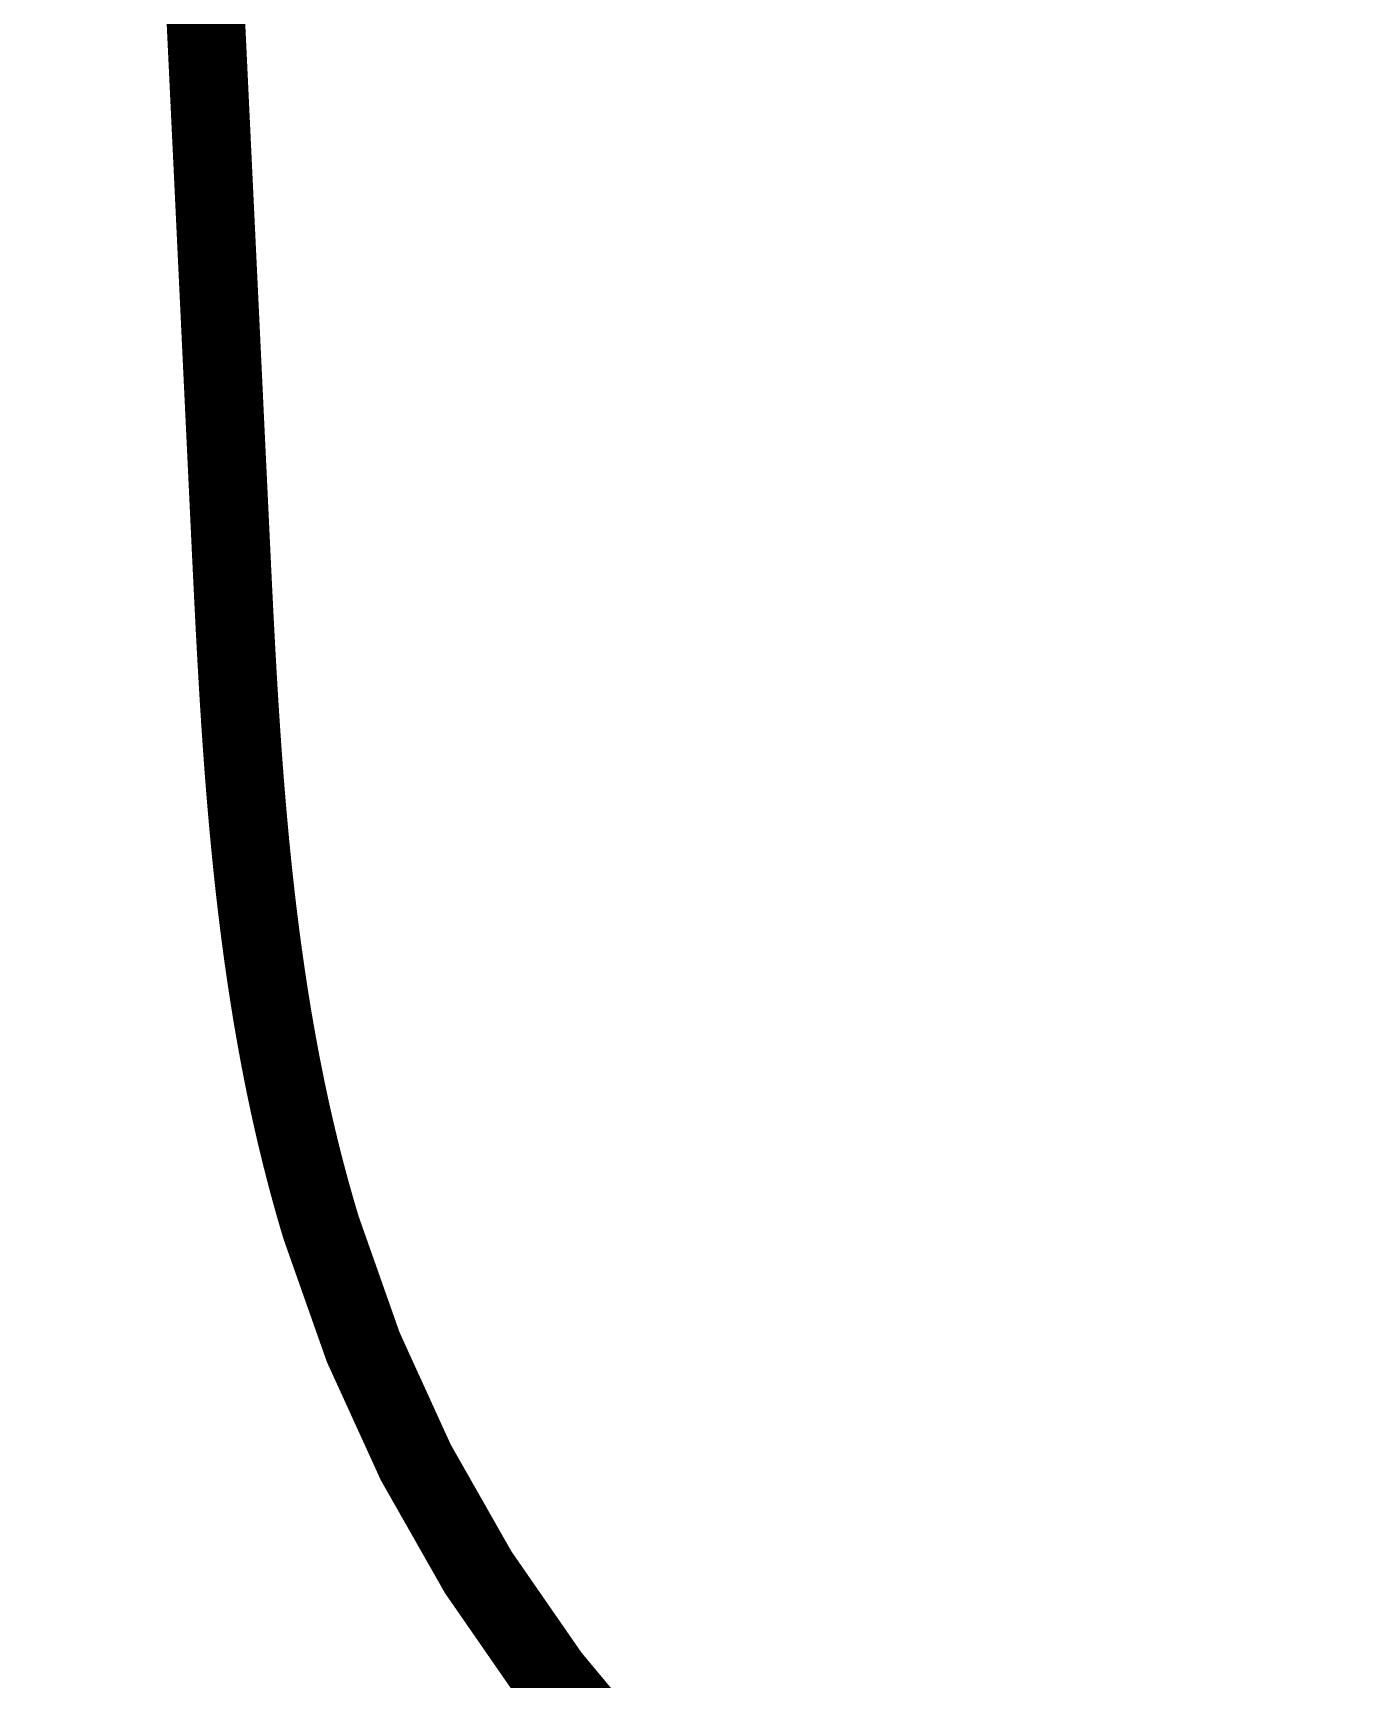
# Model space of a CAD drawing. Header units: millimetres. Extents: x 35362846 to 35427064, y 2977703 to 3025069.
# Drawn here: x 35376536 to 35379078, y 3005714 to 3008861 of the extents above; entities that cross this region are included whole.
import ezdxf

# ---------------------------------------------------------------- set-up
doc = ezdxf.new("R2010")
doc.units = ezdxf.units.MM
doc.layers.add('zhix', color=7, linetype='Continuous', lineweight=100)

msp = doc.modelspace()

# ---------------------------------------------------------------- linework, layer by layer
at = {"color": 7, "lineweight": 30, "const_width": 1}
for points in [[(35384474.97781259, 3005479.400141709, 4.560630924939711e-05), (35384441.94426532, 3005730.044451149, 4.256660725978185e-05), (35384406.50429408, 3005998.581913861, 5.504028418604904e-06), (35384370.26961709, 3006272.937711339, -3.300140696723477e-06), (35384314.3213082, 3006696.547970137, -0.004653984716885735), (35384299.14080792, 3006820.359900009, -0.001802435216274889), (35384264.20924921, 3007139.30415793, -0.001802435216274889)], [(35384474.97781259, 3005479.400141709, 4.560630924939711e-05), (35384441.94426532, 3005730.044451149, 4.256660725978185e-05), (35384406.50429408, 3005998.581913861, 5.504028418604904e-06), (35384370.26961709, 3006272.937711339, -3.300140696723477e-06), (35384314.3213082, 3006696.547970137, -0.004653984716885735), (35384299.14080792, 3006820.359900009, -0.001802435216274889), (35384264.20924921, 3007139.30415793, -0.001802435216274889)], [(35384534.46412522, 3005487.234591839, 4.560630924930128e-05), (35384501.42914777, 3005737.889752953, 4.256660725960064e-05), (35384465.98783915, 3006006.437349323, 5.504028418596952e-06), (35384429.7529892, 3006280.794456396, -3.300140696500546e-06), (35384373.80479459, 3006704.403849889, -0.004653984716825709), (35384358.76022274, 3006827.107149589, -0.001802435216270909), (35384323.87575996, 3007145.621395892, -0.001802435216270909)], [(35384534.46412522, 3005487.234591839, 4.560630924930128e-05), (35384501.42914777, 3005737.889752953, 4.256660725960064e-05), (35384465.98783915, 3006006.437349323, 5.504028418596952e-06), (35384429.7529892, 3006280.794456396, -3.300140696500546e-06), (35384373.80479459, 3006704.403849889, -0.004653984716825709), (35384358.76022274, 3006827.107149589, -0.001802435216270909), (35384323.87575996, 3007145.621395892, -0.001802435216270909)]]:
    msp.add_lwpolyline(points, format="xyb", dxfattribs=at)
at = {"layer": 'zhix', "color": 5, "const_width": 150, "flags": 128}
msp.add_lwpolyline([(35377678.70015067, 3005534.303153605, -0.1114123159041343), (35377086.57395802, 3006576.499939714), (35377086.42870998, 3006576.978504955), (35377086.13854793, 3006577.935482479), (35377085.84873683, 3006578.892566336), (35377085.55927642, 3006579.84975632), (35377085.27016652, 3006580.807052223), (35377084.98140686, 3006581.764453837), (35377084.69299725, 3006582.721960956), (35377084.40493746, 3006583.679573375), (35377084.11722726, 3006584.637290885), (35377083.82986643, 3006585.595113283), (35377083.54285476, 3006586.55304036), (35377083.25619201, 3006587.511071913), (35377082.96987796, 3006588.469207736), (35377082.6839124, 3006589.427447624), (35377082.39829508, 3006590.385791372), (35377082.11302581, 3006591.344238777), (35377081.82810433, 3006592.302789634), (35377081.54353046, 3006593.261443739), (35377081.25930393, 3006594.220200889), (35377080.97542455, 3006595.17906088), (35377080.69189207, 3006596.138023511), (35377080.40870629, 3006597.097088576), (35377080.12586697, 3006598.056255875), (35377079.84337389, 3006599.015525205), (35377079.56122682, 3006599.974896364), (35377079.27942554, 3006600.934369151), (35377078.99796984, 3006601.893943365), (35377078.71685946, 3006602.853618803), (35377078.4360942, 3006603.813395265), (35377078.15567383, 3006604.773272551), (35377077.87559812, 3006605.733250461), (35377077.59586685, 3006606.693328794), (35377077.31647979, 3006607.65350735), (35377077.03743672, 3006608.613785931), (35377076.75873741, 3006609.574164337), (35377076.48038162, 3006610.534642368), (35377076.20236915, 3006611.495219826), (35377075.92469976, 3006612.455896514), (35377075.64737322, 3006613.416672232), (35377075.37038931, 3006614.377546782), (35377075.0937478, 3006615.338519968), (35377074.81744847, 3006616.299591592), (35377074.54149108, 3006617.260761456), (35377074.26587541, 3006618.222029365), (35377073.99060123, 3006619.18339512), (35377073.71566831, 3006620.144858527), (35377073.44107644, 3006621.10641939), (35377073.16682538, 3006622.06807751), (35377072.89291489, 3006623.029832695), (35377072.61934476, 3006623.991684749), (35377072.34611475, 3006624.953633477), (35377072.07322465, 3006625.915678683), (35377071.80067421, 3006626.877820174), (35377071.52846321, 3006627.840057755), (35377071.25659144, 3006628.802391233), (35377070.98505864, 3006629.764820414), (35377070.71386459, 3006630.727345104), (35377070.44300908, 3006631.689965112), (35377070.17249186, 3006632.652680242), (35377069.9023127, 3006633.615490304), (35377069.63247139, 3006634.578395105), (35377069.36296768, 3006635.541394452), (35377069.09380136, 3006636.504488154), (35377068.82497218, 3006637.467676021), (35377068.55647994, 3006638.430957858), (35377068.28832437, 3006639.394333478), (35377068.02050528, 3006640.357802689), (35377067.75302241, 3006641.321365299), (35377067.48587554, 3006642.28502112), (35377067.21906444, 3006643.24876996), (35377066.95258888, 3006644.212611631), (35377066.68644863, 3006645.176545943), (35377066.42064346, 3006646.140572707), (35377066.15517315, 3006647.104691734), (35377065.89003743, 3006648.068902836), (35377065.62523612, 3006649.033205823), (35377065.36076896, 3006649.997600509), (35377065.09663572, 3006650.962086705), (35377064.83283617, 3006651.926664223), (35377064.56937008, 3006652.891332877), (35377064.30623724, 3006653.85609248), (35377064.04343738, 3006654.820942843), (35377063.78097028, 3006655.785883782), (35377063.51883573, 3006656.750915111), (35377063.25703347, 3006657.716036642), (35377062.99556328, 3006658.681248189), (35377062.73442494, 3006659.646549569), (35377062.4736182, 3006660.611940595), (35377062.21314283, 3006661.577421083), (35377061.9529986, 3006662.542990847), (35377061.69318528, 3006663.508649705), (35377061.43370264, 3006664.47439747), (35377061.17455043, 3006665.44023396), (35377060.91572843, 3006666.406158991), (35377060.65723642, 3006667.372172379), (35377060.39907414, 3006668.338273941), (35377060.14124137, 3006669.304463495), (35377059.88373788, 3006670.270740858), (35377059.62656343, 3006671.237105847), (35377059.36971779, 3006672.203558281), (35377059.11320072, 3006673.170097977), (35377058.85701199, 3006674.136724754), (35377058.60115138, 3006675.103438431), (35377058.34561863, 3006676.070238827), (35377058.09041352, 3006677.03712576), (35377057.83553581, 3006678.004099051), (35377057.58098527, 3006678.971158519), (35377057.32676168, 3006679.938303984), (35377057.07286477, 3006680.905535267), (35377056.81929434, 3006681.872852187), (35377056.56605013, 3006682.840254567), (35377056.31313192, 3006683.807742225), (35377056.06053948, 3006684.775314984), (35377055.80827255, 3006685.742972666), (35377055.55633091, 3006686.710715092), (35377055.30471433, 3006687.678542085), (35377055.05342258, 3006688.646453466), (35377054.8024554, 3006689.614449058), (35377054.55181257, 3006690.582528684), (35377054.30149385, 3006691.550692167), (35377054.051499, 3006692.51893933), (35377053.8018278, 3006693.487269997), (35377053.55248, 3006694.455683992), (35377053.30345537, 3006695.424181138), (35377053.05475367, 3006696.392761261), (35377052.80637466, 3006697.361424185), (35377052.55831811, 3006698.330169734), (35377052.31058379, 3006699.298997734), (35377052.06317144, 3006700.26790801), (35377051.81608084, 3006701.236900388), (35377051.56931176, 3006702.205974692), (35377051.32286394, 3006703.175130752), (35377051.07673717, 3006704.144368391), (35377050.83093119, 3006705.113687437), (35377050.58544578, 3006706.083087716), (35377050.34028069, 3006707.052569056), (35377050.09543569, 3006708.022131284), (35377049.85091053, 3006708.991774229), (35377049.60670498, 3006709.961497716), (35377049.36281881, 3006710.931301576), (35377049.11925177, 3006711.901185635), (35377048.87600363, 3006712.871149724), (35377048.63307415, 3006713.84119367), (35377048.39046309, 3006714.811317304), (35377048.14817021, 3006715.781520454), (35377047.90619528, 3006716.75180295), (35377047.66453805, 3006717.722164622), (35377047.42319828, 3006718.6926053), (35377047.18217575, 3006719.663124815), (35377046.9414702, 3006720.633722996), (35377046.7010814, 3006721.604399676), (35377046.46100911, 3006722.575154685), (35377046.2212531, 3006723.545987855), (35377045.98181312, 3006724.516899018), (35377045.74268892, 3006725.487888004), (35377045.50388028, 3006726.458954647), (35377045.26538696, 3006727.430098779), (35377045.02720871, 3006728.401320233), (35377044.78934529, 3006729.372618841), (35377044.55179647, 3006730.343994437), (35377044.314562, 3006731.315446854), (35377044.07764164, 3006732.286975926), (35377043.84103516, 3006733.258581486), (35377043.60474233, 3006734.230263369), (35377043.36876287, 3006735.20202141), (35377043.13309657, 3006736.173855442), (35377042.89774318, 3006737.145765302), (35377042.66270248, 3006738.117750823), (35377042.42797419, 3006739.089811842), (35377042.1935581, 3006740.061948194), (35377041.95945396, 3006741.034159715), (35377041.72566152, 3006742.006446241), (35377041.49218055, 3006742.978807608), (35377041.25901081, 3006743.951243654), (35377041.02615205, 3006744.923754215), (35377040.79360405, 3006745.896339128), (35377040.56136653, 3006746.868998231), (35377040.32943928, 3006747.841731361), (35377040.09782205, 3006748.814538356), (35377039.86651459, 3006749.787419054), (35377039.63551667, 3006750.760373294), (35377039.40482805, 3006751.733400914), (35377039.17444848, 3006752.706501754), (35377038.94437771, 3006753.679675651), (35377038.71461551, 3006754.652922446), (35377038.48516164, 3006755.626241978), (35377038.25601584, 3006756.599634087), (35377038.0271779, 3006757.573098613), (35377037.79864755, 3006758.546635397), (35377037.57042454, 3006759.520244279), (35377037.34250866, 3006760.493925099), (35377037.11489964, 3006761.467677699), (35377036.88759725, 3006762.441501921), (35377036.66060124, 3006763.415397605), (35377036.43391137, 3006764.389364594), (35377036.20752741, 3006765.363402729), (35377035.98144908, 3006766.337511854), (35377035.75567618, 3006767.311691809), (35377035.53020843, 3006768.285942439), (35377035.30504561, 3006769.260263586), (35377035.08018748, 3006770.234655094), (35377034.85563377, 3006771.209116805), (35377034.63138426, 3006772.183648564), (35377034.4074387, 3006773.158250215), (35377034.18379685, 3006774.132921601), (35377033.96045845, 3006775.107662567), (35377033.73742327, 3006776.082472959), (35377033.51469106, 3006777.057352621), (35377033.29226158, 3006778.032301398), (35377033.07013458, 3006779.007319136), (35377032.84830982, 3006779.98240568), (35377032.62678705, 3006780.957560875), (35377032.40556604, 3006781.93278457), (35377032.18464652, 3006782.908076609), (35377031.96402827, 3006783.883436839), (35377031.74371104, 3006784.858865107), (35377031.52369457, 3006785.834361262), (35377031.30397863, 3006786.809925148), (35377031.08456296, 3006787.785556615), (35377030.86544733, 3006788.76125551), (35377030.64663149, 3006789.737021681), (35377030.4281152, 3006790.712854976), (35377030.2098982, 3006791.688755245), (35377029.99198025, 3006792.664722335), (35377029.77436112, 3006793.640756096), (35377029.55704054, 3006794.616856378), (35377029.34001828, 3006795.593023028), (35377029.12329409, 3006796.569255898), (35377028.90686772, 3006797.545554838), (35377028.69073893, 3006798.521919697), (35377028.47490747, 3006799.498350326), (35377028.2593731, 3006800.474846575), (35377028.04413556, 3006801.451408296), (35377027.82919461, 3006802.42803534), (35377027.61455002, 3006803.404727558), (35377027.40020151, 3006804.381484801), (35377027.18614887, 3006805.358306923), (35377026.97239183, 3006806.335193774), (35377026.75893014, 3006807.312145207), (35377026.54576357, 3006808.289161074), (35377026.33289187, 3006809.266241229), (35377026.12031478, 3006810.243385525), (35377025.90803207, 3006811.220593815), (35377025.69604348, 3006812.197865951), (35377025.48434875, 3006813.175201789), (35377025.27294767, 3006814.152601182), (35377025.06183996, 3006815.130063984), (35377024.8510254, 3006816.10759005), (35377024.64050376, 3006817.085179236), (35377024.43027471, 3006818.062831393), (35377024.22033805, 3006819.040546379), (35377024.01069354, 3006820.018324049), (35377023.80134093, 3006820.996164259), (35377023.59227996, 3006821.974066863), (35377023.38351039, 3006822.952031719), (35377023.17503197, 3006823.930058683), (35377022.96684445, 3006824.908147611), (35377022.7589476, 3006825.88629836), (35377022.55134115, 3006826.864510788), (35377022.34402484, 3006827.842784751), (35377022.13699846, 3006828.821120107), (35377021.93026174, 3006829.799516712), (35377021.72381442, 3006830.777974427), (35377021.51765627, 3006831.756493109), (35377021.31178704, 3006832.735072616), (35377021.10620647, 3006833.713712806), (35377020.90091431, 3006834.69241354), (35377020.69591033, 3006835.671174674), (35377020.49119426, 3006836.64999607), (35377020.28676587, 3006837.628877587), (35377020.08262489, 3006838.607819084), (35377019.87877109, 3006839.586820421), (35377019.6752042, 3006840.565881459), (35377019.47192398, 3006841.545002059), (35377019.2689302, 3006842.52418208), (35377019.06622259, 3006843.503421384), (35377018.86380088, 3006844.482719832), (35377018.66166487, 3006845.462077286), (35377018.45981427, 3006846.441493606), (35377018.25824884, 3006847.420968655), (35377018.05696834, 3006848.400502296), (35377017.85597251, 3006849.38009439), (35377017.65526111, 3006850.3597448), (35377017.45483387, 3006851.339453388), (35377017.25469057, 3006852.319220018), (35377017.05483093, 3006853.299044553), (35377016.85525471, 3006854.278926856), (35377016.65596167, 3006855.258866791), (35377016.45695155, 3006856.238864222), (35377016.2582241, 3006857.218919013), (35377016.05977906, 3006858.199031028), (35377015.8616162, 3006859.179200132), (35377015.66373526, 3006860.15942619), (35377015.46613598, 3006861.139709067), (35377015.26881812, 3006862.120048627), (35377015.07178143, 3006863.100444738), (35377014.87502564, 3006864.080897263), (35377014.67855051, 3006865.06140607), (35377014.4823558, 3006866.041971024), (35377014.28644126, 3006867.022591992), (35377014.09080662, 3006868.00326884), (35377013.89545164, 3006868.984001436), (35377013.70037606, 3006869.964789646), (35377013.50557964, 3006870.945633337), (35377013.31106211, 3006871.926532377), (35377013.11682324, 3006872.907486634), (35377012.92286277, 3006873.888495976), (35377012.72918045, 3006874.869560271), (35377012.53577601, 3006875.850679387), (35377012.34264922, 3006876.831853193), (35377012.14979982, 3006877.813081557), (35377011.95722757, 3006878.79436435), (35377011.7649322, 3006879.77570144), (35377011.57291347, 3006880.757092696), (35377011.38117111, 3006881.738537989), (35377011.18970488, 3006882.720037188), (35377010.99851453, 3006883.701590164), (35377010.80759981, 3006884.683196787), (35377010.61696047, 3006885.664856927), (35377010.42659623, 3006886.646570456), (35377010.23650686, 3006887.628337244), (35377010.0466921, 3006888.610157163), (35377009.85715172, 3006889.592030084), (35377009.66788543, 3006890.573955879), (35377009.478893, 3006891.555934421), (35377009.29017418, 3006892.53796558), (35377009.1017287, 3006893.52004923), (35377008.91355632, 3006894.502185242), (35377008.72565677, 3006895.484373491), (35377008.53802982, 3006896.466613849), (35377008.3506752, 3006897.448906189), (35377008.16359267, 3006898.431250385), (35377007.97678196, 3006899.41364631), (35377007.79024284, 3006900.396093838), (35377007.60397503, 3006901.378592845), (35377007.41797828, 3006902.361143202), (35377007.23225235, 3006903.343744786), (35377007.04679698, 3006904.326397472), (35377006.86161193, 3006905.309101133), (35377006.67669691, 3006906.291855647), (35377006.49205171, 3006907.274660887), (35377006.30767603, 3006908.257516729), (35377006.12356966, 3006909.240423049), (35377005.93973231, 3006910.223379725), (35377005.75616375, 3006911.206386631), (35377005.57286372, 3006912.189443645), (35377005.38983197, 3006913.172550642), (35377005.20706822, 3006914.155707501), (35377005.02457225, 3006915.138914098), (35377004.84234378, 3006916.12217031), (35377004.66038256, 3006917.105476015), (35377004.47868834, 3006918.088831092), (35377004.29726088, 3006919.072235418), (35377004.11609989, 3006920.05568887), (35377003.93520515, 3006921.039191329), (35377003.7545764, 3006922.022742672), (35377003.57421336, 3006923.006342778), (35377003.39411579, 3006923.989991527), (35377003.21428344, 3006924.973688798), (35377003.03471605, 3006925.957434469), (35377002.85541336, 3006926.941228422), (35377002.67637514, 3006927.925070536), (35377002.4976011, 3006928.90896069), (35377002.31909099, 3006929.892898767), (35377002.14084458, 3006930.876884645), (35377001.96286159, 3006931.860918207), (35377001.78514177, 3006932.844999332), (35377001.60768488, 3006933.829127903), (35377001.43049064, 3006934.813303799), (35377001.25355881, 3006935.797526905), (35377001.07688913, 3006936.7817971), (35377000.90048134, 3006937.766114268), (35377000.72433519, 3006938.75047829), (35377000.54845042, 3006939.734889049), (35377000.37282678, 3006940.719346428), (35377000.197464, 3006941.703850309), (35377000.02236185, 3006942.688400576), (35376999.84752005, 3006943.672997112), (35376999.67293835, 3006944.657639801), (35376999.49861649, 3006945.642328526), (35376999.32455423, 3006946.627063172), (35376999.15075129, 3006947.611843622), (35376998.97720744, 3006948.596669761), (35376998.80392241, 3006949.581541474), (35376998.63089593, 3006950.566458644), (35376998.45812776, 3006951.551421159), (35376998.28561764, 3006952.536428901), (35376998.11336531, 3006953.521481758), (35376997.94137052, 3006954.506579614), (35376997.76963301, 3006955.491722356), (35376997.59815253, 3006956.476909869), (35376997.4269288, 3006957.46214204), (35376997.25596158, 3006958.447418755), (35376997.08525062, 3006959.432739901), (35376996.91479564, 3006960.418105365), (35376996.74459641, 3006961.403515033), (35376996.57465266, 3006962.388968794), (35376996.40496413, 3006963.374466535), (35376996.23553056, 3006964.360008142), (35376996.0663517, 3006965.345593505), (35376995.89742728, 3006966.331222511), (35376995.72875707, 3006967.31689505), (35376995.56034078, 3006968.302611007), (35376995.39217818, 3006969.288370274), (35376995.224269, 3006970.27417274), (35376995.05661297, 3006971.260018291), (35376994.88920985, 3006972.24590682), (35376994.72205938, 3006973.231838214), (35376994.5551613, 3006974.217812364), (35376994.38851534, 3006975.203829159), (35376994.22212126, 3006976.18988849), (35376994.05597879, 3006977.175990247), (35376993.89008768, 3006978.162134321), (35376993.72444768, 3006979.148320602), (35376993.55905849, 3006980.134548982), (35376993.39391991, 3006981.120819351), (35376993.22903164, 3006982.107131601), (35376993.06439345, 3006983.093485624), (35376992.90000506, 3006984.07988131), (35376992.73586621, 3006985.066318554), (35376992.57197666, 3006986.052797246), (35376992.40833613, 3006987.039317278), (35376992.24494439, 3006988.025878544), (35376992.08180115, 3006989.012480936), (35376991.91890617, 3006989.999124347), (35376991.7562592, 3006990.985808671), (35376991.59385996, 3006991.9725338), (35376991.43170819, 3006992.959299629), (35376991.26980365, 3006993.946106051), (35376991.10814607, 3006994.93295296), (35376990.94673519, 3006995.91984025), (35376990.78557076, 3006996.906767816), (35376990.62465251, 3006997.893735552), (35376990.46398019, 3006998.880743353), (35376990.30355353, 3006999.867791114), (35376990.14337228, 3007000.854878731), (35376989.98343618, 3007001.842006097), (35376989.82374497, 3007002.82917311), (35376989.66429839, 3007003.816379665), (35376989.50509617, 3007004.803625658), (35376989.34613807, 3007005.790910985), (35376989.18742382, 3007006.778235542), (35376989.02895316, 3007007.765599227), (35376988.87072583, 3007008.753001934), (35376988.71274158, 3007009.740443563), (35376988.55500013, 3007010.727924009), (35376988.39750125, 3007011.715443172), (35376988.24024464, 3007012.703000946), (35376988.08323008, 3007013.690597231), (35376987.92645729, 3007014.678231924), (35376987.76992602, 3007015.665904924), (35376987.61363599, 3007016.653616128), (35376987.45758697, 3007017.641365436), (35376987.30177867, 3007018.629152746), (35376987.14621085, 3007019.616977958), (35376986.99088324, 3007020.604840969), (35376986.83579559, 3007021.59274168), (35376986.68094762, 3007022.580679989), (35376986.52633909, 3007023.568655798), (35376986.37196974, 3007024.556669005), (35376986.21783929, 3007025.54471951), (35376986.06394749, 3007026.532807214), (35376985.91029409, 3007027.520932017), (35376985.75687882, 3007028.509093821), (35376985.60370142, 3007029.497292525), (35376985.45076163, 3007030.48552803), (35376985.29805919, 3007031.47380024), (35376985.14559383, 3007032.462109053), (35376984.9933653, 3007033.450454372), (35376984.84137335, 3007034.4388361), (35376984.68961769, 3007035.427254138), (35376984.53809807, 3007036.415708387), (35376984.38681425, 3007037.40419875), (35376984.23576595, 3007038.392725132), (35376984.08495291, 3007039.381287432), (35376983.93437487, 3007040.369885556), (35376983.78403158, 3007041.358519405), (35376983.63392276, 3007042.347188884), (35376983.48404816, 3007043.335893895), (35376983.33440752, 3007044.324634343), (35376983.18500057, 3007045.313410132), (35376983.03582706, 3007046.302221164), (35376982.88688672, 3007047.291067346), (35376982.73817928, 3007048.27994858), (35376982.58970451, 3007049.268864772), (35376982.44146211, 3007050.257815828), (35376982.29345185, 3007051.24680165), (35376982.14567345, 3007052.235822146), (35376981.99812667, 3007053.22487722), (35376981.85081122, 3007054.213966778), (35376981.70372685, 3007055.203090726), (35376981.55687331, 3007056.19224897), (35376981.41025032, 3007057.181441416), (35376981.26385763, 3007058.170667969), (35376981.11769497, 3007059.159928538), (35376980.97176207, 3007060.149223028), (35376980.82605869, 3007061.138551346), (35376980.68058456, 3007062.1279134), (35376980.53533942, 3007063.117309096), (35376980.39032301, 3007064.106738343), (35376980.24553505, 3007065.096201048), (35376980.1009753, 3007066.085697118), (35376979.95664348, 3007067.075226462), (35376979.81253934, 3007068.064788987), (35376979.66866262, 3007069.054384604), (35376979.52501304, 3007070.044013218), (35376979.38159036, 3007071.033674741), (35376979.23839431, 3007072.02336908), (35376979.09542461, 3007073.013096145), (35376978.95268102, 3007074.002855845), (35376978.81016327, 3007074.992648088), (35376978.6678711, 3007075.982472787), (35376978.52580424, 3007076.972329849), (35376978.38396243, 3007077.962219185), (35376978.24234542, 3007078.952140706), (35376978.10095292, 3007079.942094321), (35376977.95978471, 3007080.932079941), (35376977.81884048, 3007081.922097478), (35376977.67812, 3007082.912146841), (35376977.537623, 3007083.902227942), (35376977.39734921, 3007084.892340693), (35376977.25729836, 3007085.882485004), (35376977.11747021, 3007086.872660788), (35376976.97786448, 3007087.862867957), (35376976.83848091, 3007088.853106421), (35376976.69931924, 3007089.843376094), (35376976.56037921, 3007090.833676889), (35376976.42166055, 3007091.824008717), (35376976.283163, 3007092.814371491), (35376976.1448863, 3007093.804765125), (35376976.00683018, 3007094.795189531), (35376975.86899439, 3007095.785644623), (35376975.73137864, 3007096.776130313), (35376975.5939827, 3007097.766646517), (35376975.45680627, 3007098.757193147), (35376975.31984913, 3007099.747770117), (35376975.18311097, 3007100.738377342), (35376975.04659157, 3007101.729014737), (35376974.91029064, 3007102.719682216), (35376974.77420793, 3007103.710379692), (35376974.63834316, 3007104.701107082), (35376974.50269608, 3007105.691864301), (35376974.36726642, 3007106.682651262), (35376974.23205392, 3007107.673467883), (35376974.09705832, 3007108.664314078), (35376973.96227934, 3007109.655189764), (35376973.82771674, 3007110.646094856), (35376973.69337024, 3007111.637029271), (35376973.55923958, 3007112.627992924), (35376973.4253245, 3007113.618985732), (35376973.29162472, 3007114.610007613), (35376973.15814, 3007115.601058482), (35376973.02487006, 3007116.592138256), (35376972.89181465, 3007117.583246854), (35376972.75897349, 3007118.574384192), (35376972.62634632, 3007119.565550187), (35376972.49393287, 3007120.556744758), (35376972.36173291, 3007121.547967822), (35376972.22974613, 3007122.539219297), (35376972.09797229, 3007123.530499102), (35376971.96641112, 3007124.521807155), (35376971.83506236, 3007125.513143374), (35376971.70392574, 3007126.504507679), (35376971.573001, 3007127.495899987), (35376971.44228788, 3007128.487320219), (35376971.31178612, 3007129.478768293), (35376971.18149543, 3007130.470244129), (35376971.05141557, 3007131.461747646), (35376970.92154626, 3007132.453278765), (35376970.79188724, 3007133.444837405), (35376970.66243826, 3007134.436423486), (35376970.53319903, 3007135.428036929), (35376970.40416931, 3007136.419677653), (35376970.27534882, 3007137.41134558), (35376970.14673729, 3007138.40304063), (35376970.01833448, 3007139.394762725), (35376969.8901401, 3007140.386511785), (35376969.76215391, 3007141.378287732), (35376969.63437562, 3007142.370090487), (35376969.50680497, 3007143.361919972), (35376969.3794417, 3007144.353776108), (35376969.25228556, 3007145.345658818), (35376969.12533626, 3007146.337568024), (35376968.99859355, 3007147.329503648), (35376968.87205716, 3007148.321465612), (35376968.74572683, 3007149.31345384), (35376968.61960229, 3007150.305468253), (35376968.49368327, 3007151.297508775), (35376968.36796952, 3007152.28957533), (35376968.24246076, 3007153.281667839), (35376968.11715673, 3007154.273786228), (35376967.99205716, 3007155.265930419), (35376967.8671618, 3007156.258100336), (35376967.74247037, 3007157.250295904), (35376967.61798262, 3007158.242517046), (35376967.49369826, 3007159.234763687), (35376967.36961704, 3007160.227035751), (35376967.24573871, 3007161.219333162), (35376967.12206298, 3007162.211655846), (35376966.99858959, 3007163.204003728), (35376966.87531827, 3007164.196376733), (35376966.75224878, 3007165.188774785), (35376966.62938082, 3007166.181197811), (35376966.50671415, 3007167.173645737), (35376966.3842485, 3007168.166118486), (35376966.26198358, 3007169.158615987), (35376966.13991917, 3007170.151138165), (35376966.01805496, 3007171.143684946), (35376965.89639071, 3007172.136256256), (35376965.77492614, 3007173.128852023), (35376965.653661, 3007174.121472173), (35376965.53259502, 3007175.11411662), (35376965.41172791, 3007176.106785317), (35376965.29105944, 3007177.099478178), (35376965.17058933, 3007178.092195131), (35376965.0503173, 3007179.084936103), (35376964.9302431, 3007180.077701022), (35376964.81036647, 3007181.070489816), (35376964.69068713, 3007182.063302413), (35376964.57120482, 3007183.056138741), (35376964.45191927, 3007184.048998728), (35376964.33283021, 3007185.041882304), (35376964.21393739, 3007186.034789396), (35376964.09524053, 3007187.027719934), (35376963.97673937, 3007188.020673846), (35376963.85843364, 3007189.013651062), (35376963.74032308, 3007190.006651511), (35376963.62240741, 3007190.999675123), (35376963.50468639, 3007191.992721827), (35376963.38715973, 3007192.985791553), (35376963.26982716, 3007193.978884231), (35376963.15268844, 3007194.971999791), (35376963.03574327, 3007195.965138164), (35376962.91899142, 3007196.95829928), (35376962.8024326, 3007197.951483069), (35376962.68606655, 3007198.944689461), (35376962.569893, 3007199.93791839), (35376962.45391169, 3007200.931169784), (35376962.33812235, 3007201.924443576), (35376962.2225247, 3007202.917739696), (35376962.1071185, 3007203.911058077), (35376961.99190347, 3007204.904398649), (35376961.87687934, 3007205.897761346), (35376961.76204585, 3007206.891146099), (35376961.64740273, 3007207.884552839), (35376961.53294972, 3007208.8779815), (35376961.41868653, 3007209.871432013), (35376961.30461292, 3007210.864904312), (35376961.19072861, 3007211.858398329), (35376961.07703334, 3007212.851913997), (35376960.96352684, 3007213.84545125), (35376960.85020885, 3007214.83901002), (35376960.73707909, 3007215.83259024), (35376960.6241373, 3007216.826191845), (35376960.51138321, 3007217.819814768), (35376960.39881656, 3007218.813458942), (35376960.28643707, 3007219.807124303), (35376960.17424449, 3007220.800810784), (35376960.06223854, 3007221.794518319), (35376959.95041897, 3007222.788246843), (35376959.83878549, 3007223.78199629), (35376959.72733784, 3007224.775766595), (35376959.61607577, 3007225.769557694), (35376959.504999, 3007226.76336952), (35376959.39410724, 3007227.757202011), (35376959.28340026, 3007228.751055099), (35376959.17287778, 3007229.744928722), (35376959.06253953, 3007230.738822815), (35376958.95238525, 3007231.732737313), (35376958.84241465, 3007232.726672153), (35376958.7326275, 3007233.720627272), (35376958.6230235, 3007234.714602604), (35376958.51360239, 3007235.708598087), (35376958.40436392, 3007236.702613656), (35376958.2953078, 3007237.696649249), (35376958.18643377, 3007238.690704803), (35376958.07774157, 3007239.684780255), (35376957.96923093, 3007240.678875541), (35376957.86090158, 3007241.672990599), (35376957.75275326, 3007242.667125367), (35376957.64478569, 3007243.661279782), (35376957.5369986, 3007244.655453782), (35376957.42939173, 3007245.649647305), (35376957.32196483, 3007246.643860287), (35376957.2147176, 3007247.63809267), (35376957.1076498, 3007248.63234439), (35376957.00076114, 3007249.626615385), (35376956.89405136, 3007250.620905595), (35376956.7875202, 3007251.615214958), (35376956.68116739, 3007252.609543413), (35376956.57499266, 3007253.6038909), (35376956.46899574, 3007254.598257356), (35376956.36317635, 3007255.592642722), (35376956.25753425, 3007256.587046938), (35376956.15206917, 3007257.581469942), (35376956.0467808, 3007258.575911675), (35376955.94166893, 3007259.570372077), (35376955.83673325, 3007260.564851087), (35376955.73197352, 3007261.559348646), (35376955.62738945, 3007262.553864694), (35376955.52298078, 3007263.548399172), (35376955.41874725, 3007264.54295202), (35376955.31468858, 3007265.537523179), (35376955.21080451, 3007266.532112591), (35376955.10709476, 3007267.526720196), (35376955.00355909, 3007268.521345935), (35376954.9001972, 3007269.515989749), (35376954.79700884, 3007270.510651581), (35376954.69399374, 3007271.505331372), (35376954.59115162, 3007272.500029063), (35376954.48848223, 3007273.494744597), (35376954.38598529, 3007274.489477915), (35376954.28366053, 3007275.48422896), (35376954.18150768, 3007276.478997674), (35376954.0795265, 3007277.473784001), (35376953.97771669, 3007278.46858788), (35376953.87607799, 3007279.463409258), (35376953.77461013, 3007280.458248075), (35376953.67331286, 3007281.453104275), (35376953.57218588, 3007282.447977801), (35376953.47122895, 3007283.442868597), (35376953.37044179, 3007284.437776606), (35376953.26982412, 3007285.432701771), (35376953.1693757, 3007286.427644036), (35376953.06909624, 3007287.422603345), (35376952.96898548, 3007288.417579643), (35376952.86904313, 3007289.412572872), (35376952.76926897, 3007290.407582979), (35376952.66966268, 3007291.402609906), (35376952.57022402, 3007292.397653599), (35376952.47095271, 3007293.392714002), (35376952.3718485, 3007294.38779106), (35376952.27291109, 3007295.382884718), (35376952.17414024, 3007296.377994921), (35376952.07553567, 3007297.373121615), (35376951.97709712, 3007298.368264744), (35376951.8788243, 3007299.363424255), (35376951.78071696, 3007300.358600092), (35376951.68277482, 3007301.353792202), (35376951.58499762, 3007302.349000531), (35376951.48738509, 3007303.344225024), (35376951.38993696, 3007304.339465628), (35376951.29265296, 3007305.334722289), (35376951.19553283, 3007306.329994954), (35376951.09857629, 3007307.325283569), (35376951.00178307, 3007308.320588081), (35376950.90515292, 3007309.315908436), (35376950.80868555, 3007310.311244582), (35376950.7123807, 3007311.306596467), (35376950.61623809, 3007312.301964036), (35376950.52025747, 3007313.297347238), (35376950.42443856, 3007314.29274602), (35376950.3287811, 3007315.288160328), (35376950.23328481, 3007316.283590113), (35376950.13794942, 3007317.279035321), (35376950.04277467, 3007318.2744959), (35376949.94776028, 3007319.269971799), (35376949.852906, 3007320.265462966), (35376949.75821155, 3007321.260969349), (35376949.66367666, 3007322.256490896), (35376949.56930105, 3007323.252027558), (35376949.47508448, 3007324.247579282), (35376949.38102666, 3007325.243146016), (35376949.28712732, 3007326.238727712), (35376949.1933862, 3007327.234324316), (35376949.09980302, 3007328.22993578), (35376949.00637752, 3007329.225562052), (35376948.91310942, 3007330.221203082), (35376948.81999847, 3007331.216858821), (35376948.72704439, 3007332.212529215), (35376948.6342469, 3007333.208214219), (35376948.54160576, 3007334.203913779), (35376948.44912066, 3007335.199627848), (35376948.35679136, 3007336.195356375), (35376948.26461759, 3007337.19109931), (35376948.17259907, 3007338.186856605), (35376948.08073553, 3007339.18262821), (35376947.98902673, 3007340.178414076), (35376947.89747235, 3007341.174214154), (35376947.80607216, 3007342.170028395), (35376947.71482588, 3007343.16585675), (35376947.62373323, 3007344.161699171), (35376947.53279395, 3007345.15755561), (35376947.44200777, 3007346.153426017), (35376947.35137443, 3007347.149310345), (35376947.26089364, 3007348.145208545), (35376947.17056514, 3007349.14112057), (35376947.08038867, 3007350.137046372), (35376946.99036396, 3007351.132985902), (35376946.90049072, 3007352.128939114), (35376946.8107687, 3007353.124905959), (35376946.72119762, 3007354.120886391), (35376946.63177722, 3007355.116880361), (35376946.54250722, 3007356.112887823), (35376946.45338736, 3007357.108908731), (35376946.36441736, 3007358.104943037), (35376946.27559697, 3007359.100990694), (35376946.18692589, 3007360.097051655), (35376946.09840387, 3007361.093125875), (35376946.01003065, 3007362.089213307), (35376945.92180594, 3007363.085313903), (35376945.83372948, 3007364.081427619), (35376945.745801, 3007365.077554408), (35376945.65802023, 3007366.073694225), (35376945.57038689, 3007367.069847024), (35376945.48290073, 3007368.066012757), (35376945.39556147, 3007369.062191381), (35376945.30836883, 3007370.058382851), (35376945.22132257, 3007371.054587119), (35376945.13442238, 3007372.050804142), (35376945.04766802, 3007373.047033874), (35376944.96105921, 3007374.043276271), (35376944.87459569, 3007375.039531286), (35376944.78827717, 3007376.035798877), (35376944.70210341, 3007377.032078998), (35376944.6160741, 3007378.028371604), (35376944.530189, 3007379.024676652), (35376944.44444783, 3007380.020994097), (35376944.35885033, 3007381.017323894), (35376944.27339622, 3007382.013666001), (35376944.18808523, 3007383.010020372), (35376944.1029171, 3007384.006386965), (35376944.01789154, 3007385.002765735), (35376943.9330083, 3007385.999156639), (35376943.84826711, 3007386.995559634), (35376943.76366768, 3007387.991974676), (35376943.67920976, 3007388.988401722), (35376943.59489307, 3007389.984840729), (35376943.51071735, 3007390.981291654), (35376943.42668232, 3007391.977754454), (35376943.34278771, 3007392.974229086), (35376943.25903325, 3007393.970715508), (35376943.17541867, 3007394.967213678), (35376943.09194372, 3007395.963723552), (35376943.0086081, 3007396.960245089), (35376942.92541155, 3007397.956778246), (35376942.84235381, 3007398.953322981), (35376942.75943461, 3007399.949879253), (35376942.67665365, 3007400.94644702), (35376942.59401071, 3007401.94302624), (35376942.51150548, 3007402.93961687), (35376942.42913769, 3007403.93621887), (35376942.34690709, 3007404.932832199), (35376942.2648134, 3007405.929456815), (35376942.18285636, 3007406.926092677), (35376942.10103568, 3007407.922739743), (35376942.01935111, 3007408.919397974), (35376941.93780237, 3007409.916067328), (35376941.85638919, 3007410.912747764), (35376941.7751113, 3007411.909439243), (35376941.69396842, 3007412.906141722), (35376941.6129603, 3007413.902855163), (35376941.53208666, 3007414.899579524), (35376941.45134722, 3007415.896314766), (35376941.37074172, 3007416.893060848), (35376941.2902699, 3007417.889817731), (35376941.20993147, 3007418.886585375), (35376941.12972617, 3007419.883363739), (35376941.04965372, 3007420.880152785), (35376940.96971387, 3007421.876952473), (35376940.88990632, 3007422.873762764), (35376940.81023083, 3007423.870583617), (35376940.73068711, 3007424.867414995), (35376940.6512749, 3007425.864256857), (35376940.57199393, 3007426.861109166), (35376940.49284392, 3007427.857971882), (35376940.4138246, 3007428.854844966), (35376940.3349357, 3007429.85172838), (35376940.25617696, 3007430.848622085), (35376940.1775481, 3007431.845526042), (35376940.09904885, 3007432.842440215), (35376940.02067894, 3007433.839364564), (35376939.94243811, 3007434.83629905), (35376939.86432608, 3007435.833243637), (35376939.78634258, 3007436.830198286), (35376939.70848734, 3007437.827162959), (35376939.63076008, 3007438.824137619), (35376939.55316054, 3007439.821122228), (35376939.47568846, 3007440.818116749), (35376939.39834355, 3007441.815121144), (35376939.32112554, 3007442.812135376), (35376939.24403418, 3007443.809159407), (35376939.16706917, 3007444.806193202), (35376939.09023026, 3007445.803236722), (35376939.01351719, 3007446.800289931), (35376938.93692967, 3007447.797352792), (35376938.86046742, 3007448.794425269), (35376938.78413019, 3007449.791507324), (35376938.70791769, 3007450.788598923), (35376938.63182968, 3007451.785700026), (35376938.55586585, 3007452.7828106), (35376938.48002596, 3007453.779930608), (35376938.40430973, 3007454.777060014), (35376938.32871689, 3007455.774198781), (35376938.25324716, 3007456.771346874), (35376938.17790028, 3007457.768504257), (35376938.10267598, 3007458.765670895), (35376938.02757399, 3007459.762846751), (35376937.95259403, 3007460.760031791), (35376937.87773582, 3007461.757225979), (35376937.80299912, 3007462.75442928), (35376937.72838364, 3007463.751641659), (35376937.6538891, 3007464.748863081), (35376937.57951526, 3007465.74609351), (35376937.50526182, 3007466.743332912), (35376937.43112851, 3007467.740581252), (35376937.35711507, 3007468.737838496), (35376937.28322124, 3007469.735104609), (35376937.20944673, 3007470.732379556), (35376937.13579126, 3007471.729663303), (35376937.06225459, 3007472.726955817), (35376936.98883644, 3007473.724257061), (35376936.91553653, 3007474.721567004), (35376936.84235458, 3007475.71888561), (35376936.76929034, 3007476.716212846), (35376936.69634353, 3007477.713548678), (35376936.62351388, 3007478.710893072), (35376936.55080111, 3007479.708245995), (35376936.47820497, 3007480.705607412), (35376936.40572517, 3007481.702977293), (35376936.33336145, 3007482.700355601), (35376936.26111352, 3007483.697742305), (35376936.18898114, 3007484.695137371), (35376936.116964, 3007485.692540766), (35376936.04506188, 3007486.689952457), (35376935.97327446, 3007487.687372412), (35376935.90160149, 3007488.684800597), (35376935.83004271, 3007489.682236981), (35376935.75859784, 3007490.67968153), (35376935.6872666, 3007491.677134212), (35376935.61604872, 3007492.674594995), (35376935.54494394, 3007493.672063846), (35376935.47395197, 3007494.669540734), (35376935.40307257, 3007495.667025625), (35376935.33230545, 3007496.664518489), (35376935.26165033, 3007497.662019292), (35376935.19110695, 3007498.659528004), (35376935.12067504, 3007499.657044593), (35376935.05035433, 3007500.654569027), (35376934.98014455, 3007501.652101275), (35376934.91004542, 3007502.649641305), (35376934.84005667, 3007503.647189085), (35376934.77017803, 3007504.644744584), (35376934.70040923, 3007505.642307772), (35376934.63075, 3007506.639878618), (35376934.56120008, 3007507.637457089), (35376934.49175918, 3007508.635043156), (35376934.42242704, 3007509.632636787), (35376934.35320338, 3007510.630237952), (35376934.28408793, 3007511.62784662), (35376934.21508043, 3007512.62546276), (35376934.14618059, 3007513.623086343), (35376934.07738817, 3007514.620717337), (35376934.00870287, 3007515.618355712), (35376933.94012442, 3007516.616001439), (35376933.87165257, 3007517.613654487), (35376933.80328703, 3007518.611314826), (35376933.73502753, 3007519.608982427), (35376933.66687381, 3007520.606657258), (35376933.59882559, 3007521.60433929), (35376933.53088259, 3007522.602028495), (35376933.46304457, 3007523.599724842), (35376933.39531122, 3007524.597428301), (35376933.32768229, 3007525.595138844), (35376933.2601575, 3007526.592856441), (35376933.1927366, 3007527.590581062), (35376933.12541929, 3007528.588312679), (35376933.05820531, 3007529.586051262), (35376932.9910944, 3007530.583796783), (35376932.92408627, 3007531.581549212), (35376932.85718066, 3007532.579308521), (35376932.7903773, 3007533.577074681), (35376932.72367591, 3007534.574847663), (35376932.65707622, 3007535.572627439), (35376932.59057797, 3007536.57041398), (35376932.52418088, 3007537.568207258), (35376932.45788467, 3007538.566007244), (35376932.39168908, 3007539.56381391), (35376932.32559384, 3007540.561627228), (35376932.25959868, 3007541.559447171), (35376932.19370332, 3007542.557273709), (35376932.12790748, 3007543.555106815), (35376932.06221092, 3007544.552946462), (35376931.99661334, 3007545.55079262), (35376931.93111447, 3007546.548645264), (35376931.86571406, 3007547.546504365), (35376931.80041182, 3007548.544369895), (35376931.73520748, 3007549.542241828), (35376931.67010077, 3007550.540120135), (35376931.60509143, 3007551.53800479), (35376931.54017917, 3007552.535895764), (35376931.47536373, 3007553.533793033), (35376931.41064484, 3007554.531696567), (35376931.34602222, 3007555.529606341), (35376931.28149561, 3007556.527522327), (35376931.21706472, 3007557.525444499), (35376931.1527293, 3007558.523372829), (35376931.08848907, 3007559.521307291), (35376931.02434375, 3007560.519247859), (35376930.96029308, 3007561.517194507), (35376930.89633678, 3007562.515147207), (35376930.83247458, 3007563.513105933), (35376930.76870622, 3007564.511070659), (35376930.70503142, 3007565.50904136), (35376930.6414499, 3007566.507018008), (35376930.57796139, 3007567.505000577), (35376930.51456565, 3007568.502989043), (35376930.45126235, 3007569.500983378), (35376930.38805128, 3007570.498983558), (35376930.32493213, 3007571.496989556), (35376930.26190463, 3007572.495001347), (35376930.19896853, 3007573.493018905), (35376930.13612354, 3007574.491042205), (35376930.07336939, 3007575.48907122), (35376930.01070582, 3007576.487105927), (35376929.94813254, 3007577.485146299), (35376929.88564929, 3007578.483192312), (35376929.82325581, 3007579.48124394), (35376929.76095181, 3007580.479301157), (35376929.69873702, 3007581.477363941), (35376929.63661117, 3007582.475432265), (35376929.574574, 3007583.473506104), (35376929.51262522, 3007584.471585433), (35376929.45076457, 3007585.469670229), (35376929.38899177, 3007586.467760466), (35376929.32730657, 3007587.46585612), (35376929.26570867, 3007588.463957166), (35376929.20419782, 3007589.46206358), (35376929.14277373, 3007590.460175338), (35376929.08143613, 3007591.458292415), (35376929.02018477, 3007592.456414787), (35376928.95901936, 3007593.45454243), (35376928.89793963, 3007594.45267532), (35376928.83694531, 3007595.450813433), (35376928.77603614, 3007596.448956745), (35376928.71521182, 3007597.447105232), (35376928.65447211, 3007598.445258871), (35376928.59381671, 3007599.443417637), (35376928.53324537, 3007600.441581508), (35376928.47275781, 3007601.439750458), (35376928.41235375, 3007602.437924466), (35376928.35203294, 3007603.436103507), (35376928.29179509, 3007604.434287559), (35376928.23163993, 3007605.432476597), (35376928.17156719, 3007606.430670599), (35376928.11157661, 3007607.428869542), (35376928.0516679, 3007608.427073402), (35376927.99184079, 3007609.425282156), (35376927.93209502, 3007610.423495782), (35376927.87243032, 3007611.421714256), (35376927.81284641, 3007612.419937556), (35376927.75334301, 3007613.418165659), (35376927.69391986, 3007614.416398542), (35376927.63457669, 3007615.414636183), (35376927.57531322, 3007616.412878559), (35376927.51612918, 3007617.411125647), (35376927.4570243, 3007618.409377425), (35376927.39799831, 3007619.407633871), (35376927.33905094, 3007620.405894963), (35376927.28018191, 3007621.404160677), (35376927.22139096, 3007622.402430993), (35376927.16267779, 3007623.400705887), (35376927.10404217, 3007624.398985338), (35376927.04548381, 3007625.397269324), (35376926.98700242, 3007626.395557824), (35376926.92859775, 3007627.393850814), (35376926.87026952, 3007628.392148273), (35376926.81201746, 3007629.39045018), (35376926.7538413, 3007630.388756512), (35376926.69574077, 3007631.387067249), (35376926.63771559, 3007632.385382369), (35376926.57976549, 3007633.383701849), (35376926.5218902, 3007634.38202567), (35376926.46408945, 3007635.380353809), (35376926.40636297, 3007636.378686245), (35376926.34871048, 3007637.377022956), (35376926.29113171, 3007638.375363923), (35376926.2336264, 3007639.373709123), (35376926.17619427, 3007640.372058536), (35376926.11883504, 3007641.37041214), (35376926.06154845, 3007642.368769914), (35376926.00433422, 3007643.367131838), (35376925.94719208, 3007644.365497891), (35376925.89012177, 3007645.363868052), (35376925.83312299, 3007646.362242301), (35376925.7761955, 3007647.360620616), (35376925.71933901, 3007648.359002977), (35376925.66255325, 3007649.357389363), (35376925.60583795, 3007650.355779755), (35376925.54919284, 3007651.354174132), (35376925.49261764, 3007652.352572472), (35376925.43611209, 3007653.350974757), (35376925.37967591, 3007654.349380966), (35376925.32330883, 3007655.347791078), (35376925.26701058, 3007656.346205073), (35376925.21078088, 3007657.344622932), (35376925.15461948, 3007658.343044634), (35376925.09852608, 3007659.341470161), (35376925.04250041, 3007660.339899489), (35376924.98654222, 3007661.338332602), (35376924.93065123, 3007662.336769478), (35376924.87482716, 3007663.335210099), (35376924.81906974, 3007664.333654444), (35376924.7633787, 3007665.332102494), (35376924.70775378, 3007666.330554229), (35376924.65219469, 3007667.329009629), (35376924.59670116, 3007668.327468676), (35376924.54127292, 3007669.32593135), (35376924.48590971, 3007670.324397631), (35376924.43061124, 3007671.3228675), (35376924.37537725, 3007672.321340937), (35376924.32020746, 3007673.319817925), (35376924.26510161, 3007674.318298443), (35376924.21005942, 3007675.316782472), (35376924.15508061, 3007676.315269993), (35376924.10016492, 3007677.313760988), (35376924.04531208, 3007678.312255437), (35376923.99052181, 3007679.310753322), (35376923.93579383, 3007680.309254623), (35376923.88112789, 3007681.307759323), (35376923.8265237, 3007682.3062674), (35376923.77198099, 3007683.304778839), (35376923.7174995, 3007684.303293619), (35376923.66307895, 3007685.301811724), (35376923.60871906, 3007686.300333131), (35376923.55441957, 3007687.298857825), (35376923.50018021, 3007688.297385788), (35376923.44600069, 3007689.295916999), (35376923.39188076, 3007690.294451441), (35376923.33782014, 3007691.292989096), (35376923.28381854, 3007692.291529946), (35376923.22987571, 3007693.290073971), (35376923.17599137, 3007694.288621154), (35376923.12216526, 3007695.287171478), (35376923.06839708, 3007696.285724923), (35376923.01468659, 3007697.284281473), (35376922.9610335, 3007698.282841109), (35376922.90743753, 3007699.281403812), (35376922.85389843, 3007700.279969565), (35376922.80041591, 3007701.278538351), (35376922.74698971, 3007702.277110151), (35376922.69361955, 3007703.275684949), (35376922.64030516, 3007704.274262725), (35376922.58704627, 3007705.272843463), (35376922.5338426, 3007706.271427145), (35376922.48069389, 3007707.270013753), (35376922.42759985, 3007708.26860327), (35376922.37456024, 3007709.267195679), (35376922.32157476, 3007710.265790962), (35376922.26864314, 3007711.2643891), (35376922.21576511, 3007712.262990079), (35376922.16294041, 3007713.26159388), (35376922.11016876, 3007714.260200486), (35376922.05744988, 3007715.258809878), (35376922.00478351, 3007716.257422042), (35376921.95216937, 3007717.256036959), (35376921.89960719, 3007718.254654611), (35376921.8470967, 3007719.253274984), (35376921.79463762, 3007720.251898059), (35376921.7422297, 3007721.250523819), (35376921.68987264, 3007722.249152247), (35376921.63756619, 3007723.247783327), (35376921.58531004, 3007724.246417042), (35376921.53310397, 3007725.245053375), (35376921.48094767, 3007726.24369231), (35376921.4288409, 3007727.242333828), (35376921.37678336, 3007728.240977915), (35376921.32477479, 3007729.239624553), (35376921.2728149, 3007730.238273726), (35376921.22090344, 3007731.236925418), (35376921.16904014, 3007732.23557961), (35376921.1172247, 3007733.234236289), (35376921.06545688, 3007734.232895436), (35376921.01373639, 3007735.231557036), (35376920.96206296, 3007736.230221071), (35376920.91043632, 3007737.228887527), (35376920.85885619, 3007738.227556386), (35376920.80732232, 3007739.226227634), (35376920.75583442, 3007740.224901251), (35376920.70439222, 3007741.223577225), (35376920.65299544, 3007742.222255537), (35376920.60164382, 3007743.220936172), (35376920.55033708, 3007744.219619114), (35376920.49907497, 3007745.218304347), (35376920.44785718, 3007746.216991855), (35376920.39668347, 3007747.215681622), (35376920.34555354, 3007748.214373632), (35376920.29446714, 3007749.21306787), (35376920.24342399, 3007750.211764319), (35376920.19242383, 3007751.210462963), (35376920.14146636, 3007752.209163788), (35376920.09055134, 3007753.207866776), (35376920.03967848, 3007754.206571913), (35376919.98884749, 3007755.205279184), (35376919.93805814, 3007756.203988572), (35376919.88731012, 3007757.202700061), (35376919.83660318, 3007758.201413637), (35376919.78593704, 3007759.200129283), (35376919.73531143, 3007760.198846985), (35376919.68472607, 3007761.197566725), (35376919.63418071, 3007762.196288491), (35376919.58367505, 3007763.195012266), (35376919.53320882, 3007764.193738035), (35376919.48278178, 3007765.192465781), (35376919.43239362, 3007766.191195491), (35376919.38204408, 3007767.18992715), (35376919.33173291, 3007768.188660739), (35376919.2814598, 3007769.187396248), (35376919.2312245, 3007770.186133658), (35376919.18102673, 3007771.184872956), (35376919.13086623, 3007772.183614125), (35376919.08074272, 3007773.182357152), (35376919.03065592, 3007774.18110202), (35376918.98060557, 3007775.179848716), (35376918.93059139, 3007776.178597224), (35376918.88061312, 3007777.177347529), (35376918.83067046, 3007778.176099616), (35376918.78076317, 3007779.17485347), (35376918.73089096, 3007780.173609077), (35376918.68105356, 3007781.172366422), (35376918.6312507, 3007782.17112549), (35376918.5814821, 3007783.169886265), (35376918.53174751, 3007784.168648735), (35376918.48204663, 3007785.167412882), (35376918.43237921, 3007786.166178694), (35376918.38274495, 3007787.164946155), (35376918.33314361, 3007788.163715251), (35376918.28357491, 3007789.162485966), (35376918.23403856, 3007790.161258288), (35376918.1845343, 3007791.1600322), (35376918.13506185, 3007792.158807689), (35376918.08562095, 3007793.15758474), (35376918.03621133, 3007794.156363339), (35376917.9868327, 3007795.15514347), (35376917.9374848, 3007796.15392512), (35376917.88816736, 3007797.152708275), (35376917.83888009, 3007798.151492919), (35376917.78962275, 3007799.150279039), (35376917.74039502, 3007800.14906662), (35376917.69119667, 3007801.147855648), (35376917.64202742, 3007802.146646108), (35376917.59288699, 3007803.145437988), (35376917.5437751, 3007804.144231271), (35376917.49469149, 3007805.143025944), (35376917.44563589, 3007806.141821994), (35376917.39660802, 3007807.140619404), (35376917.34760761, 3007808.139418162), (35376917.29863438, 3007809.138218254), (35376917.24968808, 3007810.137019665), (35376917.20076841, 3007811.135822381), (35376917.15187512, 3007812.134626389), (35376917.10300792, 3007813.133431674), (35376917.05416655, 3007814.132238222), (35376917.00535072, 3007815.131046019), (35376916.95656019, 3007816.129855052), (35376916.90779466, 3007817.128665306), (35376916.85905388, 3007818.127476767), (35376916.81033754, 3007819.126289422), (35376916.76164541, 3007820.125103257), (35376916.7129772, 3007821.123918257), (35376916.66433264, 3007822.122734409), (35376916.61571144, 3007823.121551699), (35376916.56711335, 3007824.120370114), (35376916.5185381, 3007825.11918964), (35376916.4699854, 3007826.118010262), (35376916.42145498, 3007827.116831967), (35376916.37294658, 3007828.115654742), (35376916.32445993, 3007829.114478572), (35376916.27599474, 3007830.113303444), (35376916.22755075, 3007831.112129345), (35376916.17912767, 3007832.11095626), (35376916.13072525, 3007833.109784176), (35376916.08234322, 3007834.108613079), (35376916.03398129, 3007835.107442957), (35376915.98563919, 3007836.106273794), (35376915.93731666, 3007837.105105578), (35376915.88901342, 3007838.103938296), (35376915.84072919, 3007839.102771932), (35376915.79246372, 3007840.101606475), (35376915.74421672, 3007841.10044191), (35376915.69598791, 3007842.099278224), (35376915.64777704, 3007843.098115404), (35376915.59958382, 3007844.096953435), (35376915.55140799, 3007845.095792306), (35376915.50324926, 3007846.094632002), (35376915.45510738, 3007847.093472509), (35376915.40698206, 3007848.092313814), (35376915.35887305, 3007849.091155905), (35376915.31078004, 3007850.089998767), (35376915.26270279, 3007851.088842388), (35376915.21464102, 3007852.087686753), (35376915.16659445, 3007853.08653185), (35376915.11856283, 3007854.085377665), (35376915.07054585, 3007855.084224185), (35376915.02254327, 3007856.083071397), (35376914.9745548, 3007857.081919286), (35376914.92658018, 3007858.080767842), (35376914.87861913, 3007859.079617048), (35376914.83067137, 3007860.078466893), (35376914.78273665, 3007861.077317364), (35376914.73481467, 3007862.076168445), (35376914.68690518, 3007863.075020127), (35376914.6390079, 3007864.073872393), (35376914.59112257, 3007865.072725232), (35376914.54324888, 3007866.07157863), (35376914.4953866, 3007867.070432574), (35376914.44753543, 3007868.069287051), (35376914.39969512, 3007869.068142048), (35376914.35186538, 3007870.066997551), (35376914.30404594, 3007871.065853547), (35376914.25623653, 3007872.064710024), (35376914.20843688, 3007873.063566967), (35376914.16064672, 3007874.062424364), (35376914.11286577, 3007875.061282203), (35376914.06509376, 3007876.060140469), (35376914.01733042, 3007877.058999149), (35376913.96957548, 3007878.057858231), (35376913.92182866, 3007879.056717701), (35376913.8740897, 3007880.055577547), (35376913.82635832, 3007881.054437755), (35376913.77863424, 3007882.053298312), (35376913.7309172, 3007883.052159205), (35376913.68320692, 3007884.051020421), (35376913.63550313, 3007885.049881948), (35376913.58780556, 3007886.04874377), (35376913.54011393, 3007887.047605878), (35376913.49242797, 3007888.046468256), (35376913.44474743, 3007889.045330891), (35376913.39707201, 3007890.044193772), (35376913.34940144, 3007891.043056884), (35376913.30173546, 3007892.041920215), (35376913.25407379, 3007893.040783752), (35376913.20641615, 3007894.039647481), (35376913.15876229, 3007895.03851139), (35376913.11111192, 3007896.037375466), (35376913.06346477, 3007897.036239696), (35376913.01582057, 3007898.035104067), (35376912.96817905, 3007899.033968565), (35376912.92053994, 3007900.032833177), (35376912.87290295, 3007901.031697892), (35376912.82526783, 3007902.030562695), (35376912.77763429, 3007903.029427574), (35376912.73000208, 3007904.028292516), (35376912.6823709, 3007905.027157507), (35376912.63474049, 3007906.026022535), (35376912.58711059, 3007907.024887587), (35376912.54754, 3007907.854741389), (35376845.23881033, 3009319.41946573)], format="xyb", dxfattribs=at)

doc.saveas('drawing.dxf')
